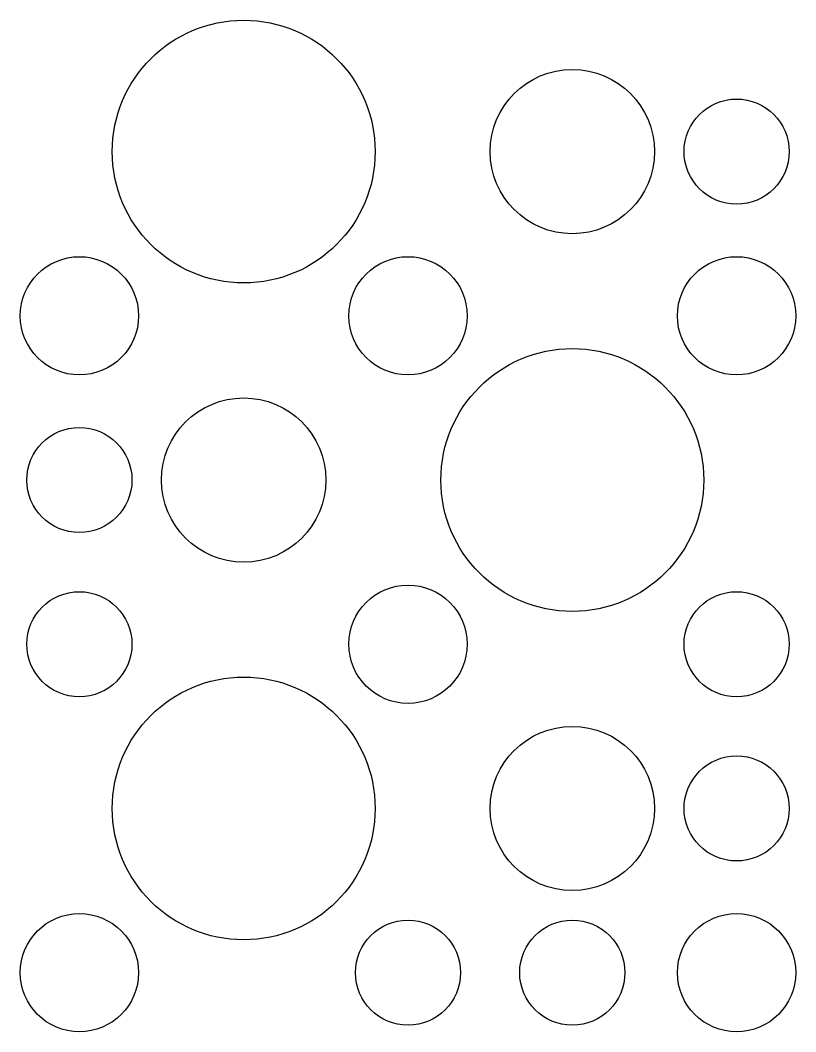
# Model space of a CAD drawing. Extents: x -33 to 203, y -218 to 90.
import ezdxf

# ---------------------------------------------------------------- set-up
doc = ezdxf.new("R2010")
doc.units = 0

msp = doc.modelspace()

# ---------------------------------------------------------------- linework, layer by layer
for centre, radius in [((35, 50), 40), ((135, 50), 25), ((185, 50), 16), ((-15, 0), 18), ((85, 0), 18), ((185, 0), 18), ((135, -50), 40), ((35, -50), 25), ((-15, -50), 16), ((85, -100), 18), ((-15, -100), 16), ((185, -100), 16), ((35, -150), 40), ((135, -150), 25), ((185, -150), 16), ((-15, -200), 18), ((85, -200), 16), ((135, -200), 16), ((185, -200), 18)]:
    msp.add_circle(centre, radius)

doc.saveas('drawing.dxf')
